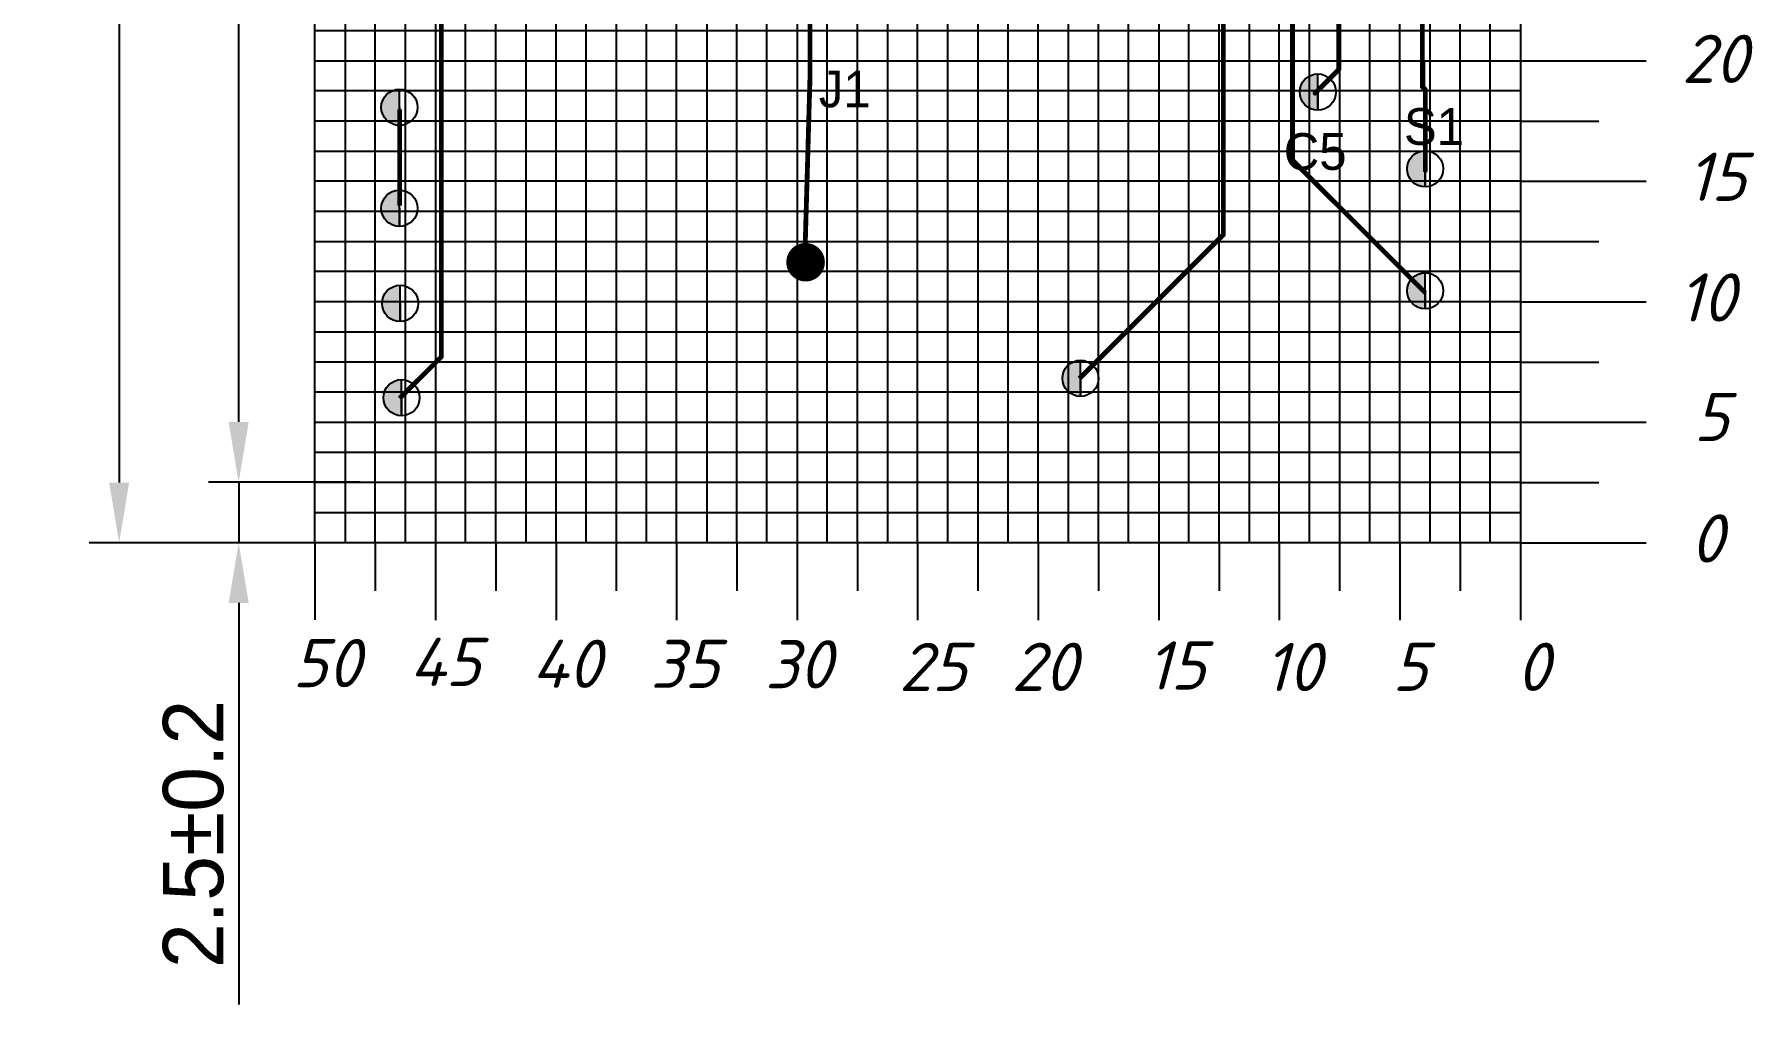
# Model space of a CAD drawing. Header units: millimetres. Extents: x 40 to 3761, y -469 to 920.
# Drawn here: x 1847.1 to 1918.5, y 300.6 to 340.9 of the extents above; entities that cross this region are included whole.
import ezdxf

# ---------------------------------------------------------------- set-up
doc = ezdxf.new("R2010")
doc.units = ezdxf.units.MM
doc.layers.get('Defpoints').update_dxf_attribs({"color": 5})
for name, color, linetype in [('3-размеры', 6, 'Continuous'), ('PDF _Текст', 7, 'Continuous'), ('TopLayer', 1, 'Continuous'), ('TopOverlay', 2, 'Continuous'), ('Слой1', 7, 'Continuous')]:
    doc.layers.add(name, color=color, linetype=linetype)
doc.styles.add('PDF ISOCPEUR Italic', font='isocpeui.ttf')
doc.dimstyles.new('ISO-25', dxfattribs={"dimtxt": 2.5, "dimasz": 2.5, "dimexe": 1.25, "dimexo": 0.625, "dimtad": 1, "dimtxsty": 'Standard', "dimcen": 2.5, "dimadec": 0, "dimazin": 0, "dimtfac": 1, "dimtmove": 0, "dimatfit": 3, "dimfxl": 1, "dimarcsym": 0})

# ---------------------------------------------------------------- blocks, each defined once
blk = doc.blocks.new('*U36')
for p, q in [((-1.25, -75), (-1.25, 75)), ((0, -75), (0, 75)), ((1.25, 75), (1.25, -75))]:
    blk.add_line(p, q)
blk = doc.blocks.new('*U37')
at = {"color": 0, "linetype": 'ByBlock', "lineweight": -2, "transparency": 16777216}
for p in [(0, 0), (3.75, 0), (7.5, 0), (11.25, 0), (15, 0), (18.75, 0), (22.5, 0), (26.25, 0), (30, 0), (33.75, 0), (37.5, 0), (41.25, 0), (45, 0)]:
    blk.add_blockref('*U36', p, dxfattribs=at)
blk = doc.blocks.new('*U38')
for p, q in [((-25, 1.25), (25, 1.25)), ((-25, 0), (25, 0)), ((25, -1.25), (-25, -1.25))]:
    blk.add_line(p, q)
blk = doc.blocks.new('*U39')
at = {"color": 0, "linetype": 'ByBlock', "lineweight": -2, "transparency": 16777216}
for p in [(0, -127.5), (0, -131.25), (0, -135), (0, -138.75), (0, -142.5), (0, -146.25)]:
    blk.add_blockref('*U38', p, dxfattribs=at)
blk = doc.blocks.new('*U40')
for p, q in [((-3.75, 1.609), (-3.75, -1.609)), ((-1.25, 1.609), (-1.25, -0.391)), ((1.25, 1.609), (1.25, -1.609)), ((3.75, 1.609), (3.75, -0.391))]:
    blk.add_line(p, q)
blk = doc.blocks.new('*U41')
at = {"color": 0, "linetype": 'ByBlock', "lineweight": -2, "transparency": 16777216}
for p in [(0, 0), (10, 0), (20, 0), (30, 0), (40, 0)]:
    blk.add_blockref('*U40', p, dxfattribs=at)
blk = doc.blocks.new('*U42')
blk.add_line((0, 0.984), (0, -0.984))
blk = doc.blocks.new('*U43')
at = {"color": 0, "linetype": 'ByBlock', "lineweight": -2, "transparency": 16777216}
for p in [(105, 0), (110, 0), (115, 0), (120, 0), (125, 0)]:
    blk.add_blockref('*U42', p, dxfattribs=at)
blk = doc.blocks.new('*U44')
blk.add_line((1.624, 0), (-1.624, 0))
blk = doc.blocks.new('*U45')
at = {"color": 0, "linetype": 'ByBlock', "lineweight": -2, "transparency": 16777216}
for p in [(0, -105), (0, -107.5), (0, -110), (0, -112.5), (0, -115), (0, -117.5), (0, -120), (0, -122.5), (0, -125)]:
    blk.add_blockref('*U44', p, dxfattribs=at)
blk = doc.blocks.new('*D54')
at = {"layer": '3-размеры', "color": 0, "lineweight": -2, "transparency": 16777216}
for p, q in [((1858.114, 469.759), (1849.368, 469.759)), ((1850.618, 467.259), (1850.618, 322.259)), ((1858.114, 319.759), (1849.368, 319.759))]:
    blk.add_line(p, q, dxfattribs=at)
at = {"layer": '3-размеры', "color": 0, "transparency": 16777216}
for points in [[(1850.201, 467.259), (1851.034, 467.259), (1850.618, 469.759)], [(1850.201, 322.259), (1851.034, 322.259), (1850.618, 319.759)]]:
    blk.add_solid(points, dxfattribs=at)
at = {"layer": 'Defpoints', "color": 0, "transparency": 16777216}
for p in [(1858.739, 469.759), (1850.618, 319.759), (1858.739, 319.759)]:
    blk.add_point(p, dxfattribs=at)
at = {"layer": '3-размеры', "color": 0, "transparency": 16777216, "insert": (1848.743, 394.759), "char_height": 2.5, "attachment_point": 5, "rotation": 90}
blk.add_mtext('150h12', dxfattribs=at)
blk = doc.blocks.new('*D48')
at = {"layer": '3-размеры', "color": 0, "lineweight": -2, "transparency": 16777216}
for p, q in [((1860.614, 467.259), (1854.323, 467.259)), ((1855.573, 464.759), (1855.573, 324.776)), ((1860.616, 322.276), (1854.323, 322.276))]:
    blk.add_line(p, q, dxfattribs=at)
at = {"layer": '3-размеры', "color": 0, "transparency": 16777216}
for points in [[(1855.156, 464.759), (1855.99, 464.759), (1855.573, 467.259)], [(1855.156, 324.776), (1855.99, 324.776), (1855.573, 322.276)]]:
    blk.add_solid(points, dxfattribs=at)
at = {"layer": 'Defpoints', "color": 0, "transparency": 16777216}
for p in [(1861.239, 467.259), (1855.573, 322.276), (1861.241, 322.276)]:
    blk.add_point(p, dxfattribs=at)
at = {"layer": '3-размеры', "color": 0, "transparency": 16777216, "insert": (1853.698, 394.768), "char_height": 2.5, "attachment_point": 5, "rotation": 90}
blk.add_mtext('145%%P0.2', dxfattribs=at)
blk = doc.blocks.new('*D55')
at = {"layer": '3-размеры', "color": 0, "lineweight": -2, "transparency": 16777216}
for p, q in [((1855.576, 324.776), (1855.576, 327.276)), ((1860.616, 322.276), (1854.326, 322.276)), ((1855.576, 322.276), (1855.576, 319.759)), ((1860.616, 319.759), (1854.326, 319.759)), ((1855.576, 317.259), (1855.576, 300.592))]:
    blk.add_line(p, q, dxfattribs=at)
at = {"layer": '3-размеры', "color": 0, "transparency": 16777216}
for points in [[(1855.159, 324.776), (1855.992, 324.776), (1855.576, 322.276)], [(1855.159, 317.259), (1855.992, 317.259), (1855.576, 319.759)]]:
    blk.add_solid(points, dxfattribs=at)
at = {"layer": 'Defpoints', "color": 0, "transparency": 16777216}
for p in [(1861.241, 322.276), (1855.576, 319.759), (1861.241, 319.759)]:
    blk.add_point(p, dxfattribs=at)
at = {"layer": '3-размеры', "color": 0, "transparency": 16777216, "insert": (1853.701, 307.676), "char_height": 2.5, "attachment_point": 5, "rotation": 90}
blk.add_mtext('2.5%%P0.2', dxfattribs=at)

msp = doc.modelspace()

# ---------------------------------------------------------------- hatches: boundary and pattern name
h = msp.add_hatch(color=256)
h.dxf.hatch_style = 1
h.paths.add_polyline_path([(1900.336, 339.214, 0.414214), (1899.586, 338.464, 0.414214), (1900.336, 337.714), (1900.336, 338.464)])
h = msp.add_hatch(color=256)
h.dxf.hatch_style = 1
h.paths.add_polyline_path([(1862.241, 338.579, 0.414214), (1861.491, 337.829, 0.414214), (1862.241, 337.079), (1862.241, 337.829)])
h = msp.add_hatch(color=256)
h.dxf.hatch_style = 1
h.paths.add_polyline_path([(1904.787, 336.026, 0.414214), (1904.037, 335.276, 0.414214), (1904.787, 334.526), (1904.787, 335.276)])
h = msp.add_hatch(color=256)
h.dxf.hatch_style = 1
h.paths.add_polyline_path([(1862.24, 334.388, 0.414214), (1861.49, 333.638, 0.414214), (1862.24, 332.888), (1862.24, 333.638)])
h = msp.add_hatch(color=256)
h.dxf.hatch_style = 1
h.paths.add_polyline_path([(1862.271, 330.444, 0.414214), (1861.521, 329.694, 0.414214), (1862.271, 328.944), (1862.271, 329.694)])
h = msp.add_hatch(color=256)
h.dxf.hatch_style = 1
h.paths.add_polyline_path([(1904.79, 330.966, 0.414214), (1904.04, 330.216, 0.414214), (1904.79, 329.466), (1904.79, 330.216)])
h = msp.add_hatch(color=256)
h.dxf.hatch_style = 1
h.paths.add_polyline_path([(1890.491, 327.332, 0.414214), (1889.741, 326.582, 0.414214), (1890.491, 325.832), (1890.491, 326.582)])
h = msp.add_hatch(color=256)
h.dxf.hatch_style = 1
h.paths.add_polyline_path([(1862.332, 326.53, 0.414214), (1861.582, 325.78, 0.414214), (1862.332, 325.03), (1862.332, 325.78)])

# ---------------------------------------------------------------- linework, layer by layer
for p, q in [((1858.739, 319.759), (1858.739, 469.759)), ((1908.739, 468.509), (1908.739, 319.759)), ((1859.989, 319.759), (1858.739, 319.759)), ((1858.739, 319.759), (1858.739, 316.564)), ((1908.739, 319.759), (1859.989, 319.759))]:
    msp.add_line(p, q)
at = {"layer": 'TopLayer', "const_width": 0.2}
for points in [[(1863.98, 327.476), (1863.98, 387.532)], [(1901.209, 339.4), (1901.209, 349.432)], [(1879.27, 338.954), (1879.27, 346.003)], [(1899.286, 335.64), (1899.286, 344.776)], [(1896.415, 332.541), (1896.415, 342.185)], [(1904.67, 338.688), (1904.67, 342.066)], [(1879.27, 338.954), (1879.055, 331.437)], [(1901.209, 339.4), (1900.225, 338.416)], [(1904.797, 338.561), (1904.67, 338.688)], [(1904.797, 335.208), (1904.797, 338.561)], [(1862.252, 333.749), (1862.252, 337.749)], [(1904.797, 330.128), (1899.286, 335.64)], [(1896.415, 332.541), (1890.446, 326.572)], [(1863.98, 327.476), (1862.252, 325.749)]]:
    msp.add_lwpolyline(points, dxfattribs=at)
at = {"layer": 'TopLayer'}
for points, const_width in [([(1879.32, 338.954, -1), (1879.22, 338.954, -1)], 0.1), ([(1879.32, 338.954, -1), (1879.22, 338.954, -1)], 0.1), ([(1901.259, 339.4, -1), (1901.159, 339.4, -1)], 0.1), ([(1901.259, 339.4, -1), (1901.159, 339.4, -1)], 0.1), ([(1900.275, 338.416, -1), (1900.175, 338.416, -1)], 0.1), ([(1904.72, 338.688, -1), (1904.62, 338.688, -1)], 0.1), ([(1904.72, 338.688, -1), (1904.62, 338.688, -1)], 0.1), ([(1904.847, 338.561, -1), (1904.747, 338.561, -1)], 0.1), ([(1904.847, 338.561, -1), (1904.747, 338.561, -1)], 0.1), ([(1899.336, 335.64, -1), (1899.236, 335.64, -1)], 0.1), ([(1899.336, 335.64, -1), (1899.236, 335.64, -1)], 0.1), ([(1904.847, 335.208, -1), (1904.747, 335.208, -1)], 0.1), ([(1896.465, 332.541, -1), (1896.365, 332.541, -1)], 0.1), ([(1896.465, 332.541, -1), (1896.365, 332.541, -1)], 0.1), ([(1879.49, 331.401, -1), (1878.69, 331.401, -1)], 0.8), ([(1879.105, 331.437, -1), (1879.005, 331.437, -1)], 0.1), ([(1864.03, 327.476, -1), (1863.93, 327.476, -1)], 0.1), ([(1864.03, 327.476, -1), (1863.93, 327.476, -1)], 0.1)]:
    msp.add_lwpolyline(points, format="xyb", close=True, dxfattribs=dict(at, const_width=const_width))
at = {"layer": 'Слой1'}
for p, q in [((1904.761, 338.28), (1904.761, 339.78)), ((1900.336, 337.714), (1900.336, 339.214)), ((1862.241, 337.079), (1862.241, 338.579)), ((1900.336, 338.464), (1900.336, 337.714)), ((1862.241, 337.829), (1862.241, 337.079)), ((1904.787, 334.526), (1904.787, 336.026)), ((1904.787, 335.276), (1904.787, 334.526)), ((1862.24, 332.888), (1862.24, 334.388)), ((1862.24, 333.638), (1862.24, 332.888)), ((1862.271, 328.944), (1862.271, 330.444)), ((1904.79, 329.466), (1904.79, 330.966)), ((1862.271, 329.694), (1862.271, 328.944)), ((1904.79, 330.216), (1904.79, 329.466)), ((1890.491, 325.832), (1890.491, 327.332)), ((1862.332, 325.03), (1862.332, 326.53)), ((1890.491, 326.582), (1890.491, 325.832)), ((1862.332, 325.78), (1862.332, 325.03))]:
    msp.add_line(p, q, dxfattribs=at)
for centre in [(1900.336, 338.464), (1862.241, 337.829), (1904.787, 335.276), (1862.24, 333.638), (1862.271, 329.694), (1904.79, 330.216), (1890.491, 326.582), (1862.332, 325.78)]:
    msp.add_circle(centre, 0.75, dxfattribs=at)

# ---------------------------------------------------------------- block references
at = {"xscale": -1}
for name, p in [('*U37', (1906.239, 394.759)), ('*U39', (1883.739, 468.509)), ('*U45', (1910.363, 444.759)), ('*U41', (1904.989, 318.15))]:
    msp.add_blockref(name, p, dxfattribs=at)
at = {"xscale": -1, "rotation": 90}
msp.add_blockref('*U43', (1912.971, 444.759), dxfattribs=at)

# ---------------------------------------------------------------- texts
at = {"layer": 'PDF _Текст', "char_height": 2, "attachment_point": 7, "style": 'PDF ISOCPEUR Italic'}
for s, insert in [('20', (1915.432, 338.842)), ('15', (1915.647, 333.948)), ('10', (1915.281, 328.938)), ('5', (1915.929, 323.98)), ('0', (1915.789, 318.938)), ('50', (1857.806, 313.765)), ('45', (1862.653, 313.814)), ('40', (1867.73, 313.737)), ('35', (1872.649, 313.732)), ('30', (1877.402, 313.716)), ('25', (1882.959, 313.606)), ('20', (1887.619, 313.611)), ('15', (1893.227, 313.667)), ('10', (1898.104, 313.604)), ('5', (1903.426, 313.611)), ('0', (1908.574, 313.611))]:
    msp.add_mtext(s, dxfattribs=dict(at, insert=insert))
at = {"layer": 'TopOverlay'}
for s, p in [('J1', (1879.64, 337.829)), ('S1', (1903.911, 336.272)), ('С5', (1898.926, 335.233))]:
    msp.add_text(s, height=1.524, dxfattribs=at).set_placement(p)

# ---------------------------------------------------------------- dimensions: what is measured, and where the dimension line sits
at = {"layer": '3-размеры'}
for base, p1, p2, text, picture, middle in [((1850.618, 319.759), (1858.739, 469.759), (1858.739, 319.759), '<>h12', '*D54', (1848.743, 394.759)), ((1855.573, 322.276), (1861.239, 467.259), (1861.241, 322.276), '145%%P0.2', '*D48', (1853.698, 394.768)), ((1855.576, 319.759), (1861.241, 322.276), (1861.241, 319.759), '2.5%%P0.2', '*D55', (1853.701, 307.676))]:
    dim = msp.add_linear_dim(base=base, p1=p1, p2=p2, angle=90, text=text, dimstyle='ISO-25', dxfattribs=at)
    dim.commit()
    dim.dimension.update_dxf_attribs({"geometry": picture, "text_midpoint": middle})

doc.saveas('drawing.dxf')
